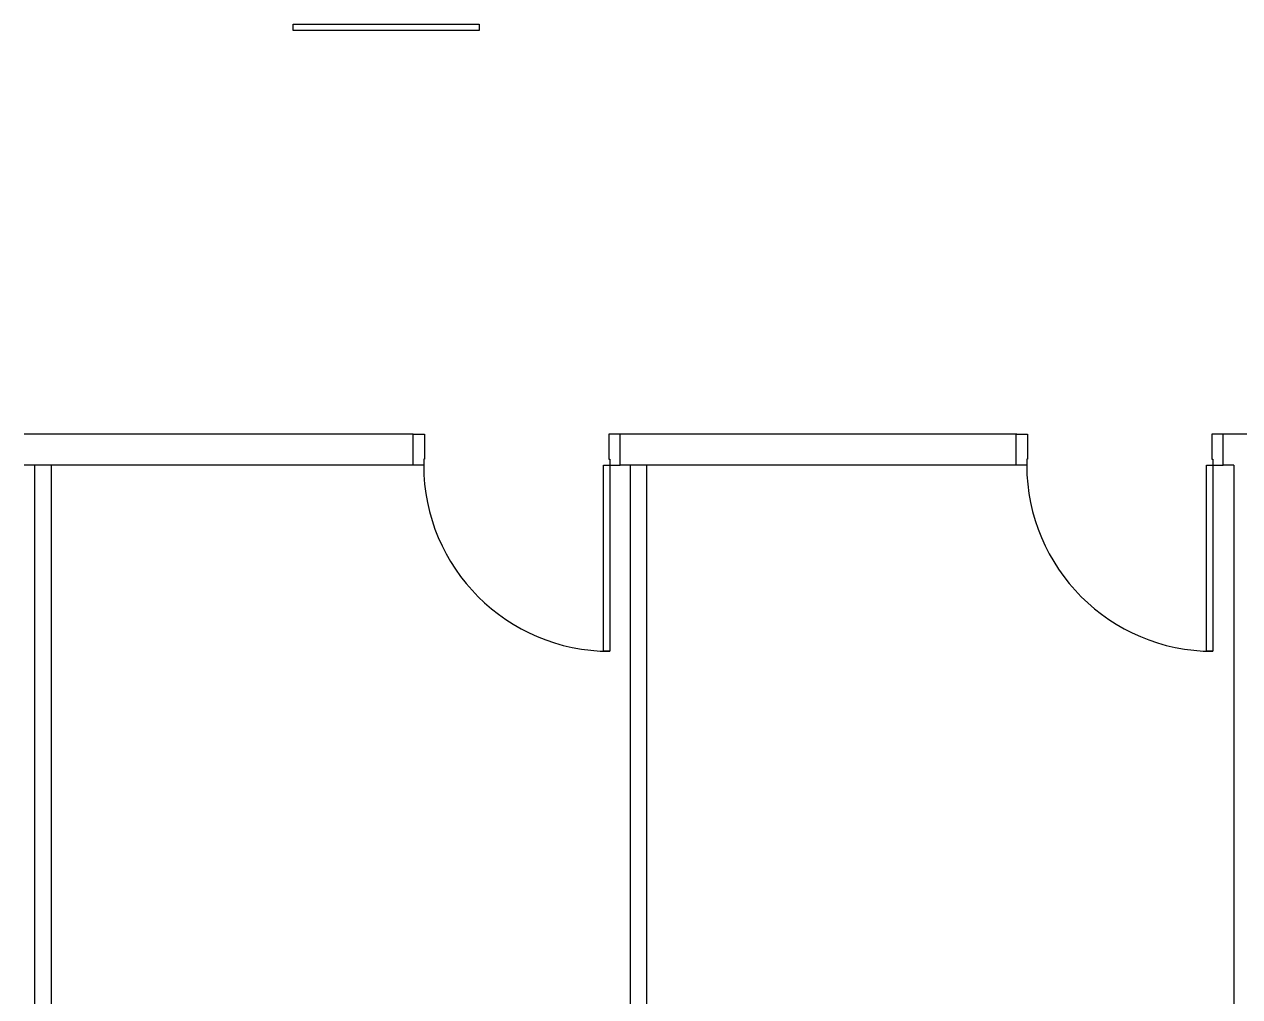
# Model space of a CAD drawing. Header units: millimetres. Extents: x 270 to 744, y -31 to 127.
# Drawn here: x 298.87 to 321.02, y 14.52 to 32.24 of the extents above; entities that cross this region are included whole.
import ezdxf

# ---------------------------------------------------------------- set-up
doc = ezdxf.new("R2010")
doc.units = ezdxf.units.MM
doc.header["$LTSCALE"] = 0.01
doc.header["$MEASUREMENT"] = 0
doc.layers.add('PAREDES', color=8, linetype='Continuous')
doc.layers.add('PORTAS', color=8, linetype='Continuous')

msp = doc.modelspace()

# ---------------------------------------------------------------- linework, layer by layer
at = {"layer": 'PAREDES'}
for p, q in [((305.96, 24.774), (298.873, 24.774)), ((305.962, 24.774), (305.205, 24.774)), ((316.961, 24.774), (309.734, 24.774)), ((321.666, 24.774), (320.725, 24.774)), ((305.96, 24.208), (298.873, 24.208)), ((299.066, 11.026), (299.066, 24.208)), ((299.368, 11.026), (299.368, 24.208)), ((316.961, 24.208), (309.734, 24.208)), ((309.919, 11.026), (309.919, 24.208)), ((310.221, 11.026), (310.221, 24.208)), ((320.917, 24.208), (320.725, 24.208)), ((320.917, 24.208), (320.917, 11.026))]:
    msp.add_line(p, q, dxfattribs=at)
msp.add_lwpolyline([(305.96, 24.208), (305.96, 24.774), (306.167, 24.774), (306.167, 24.319), (306.152, 24.319), (306.152, 24.208), (305.96, 24.208)], dxfattribs=at)
at = {"layer": 'PORTAS'}
msp.add_lwpolyline([(303.771, 32.127), (303.771, 32.239), (307.162, 32.239), (307.162, 32.127)], close=True, dxfattribs=at)
for points in [[(309.734, 24.208), (309.734, 24.774), (309.527, 24.774), (309.527, 24.319), (309.543, 24.319), (309.543, 24.208), (309.734, 24.208)], [(316.951, 24.208), (316.951, 24.774), (317.158, 24.774), (317.158, 24.319), (317.142, 24.319), (317.142, 24.208), (316.951, 24.208)], [(320.725, 24.208), (320.725, 24.774), (320.518, 24.774), (320.518, 24.319), (320.534, 24.319), (320.534, 24.208), (320.725, 24.208)], [(309.431, 24.208), (309.543, 24.208), (309.543, 20.816), (309.431, 20.816), (309.431, 24.208)], [(320.422, 24.208), (320.534, 24.208), (320.534, 20.816), (320.422, 20.816), (320.422, 24.208)]]:
    msp.add_lwpolyline(points, dxfattribs=at)
for centre in [(309.543, 24.208), (320.534, 24.208)]:
    msp.add_arc(centre, 3.391, 180, 270, dxfattribs=at)

doc.saveas('drawing.dxf')
